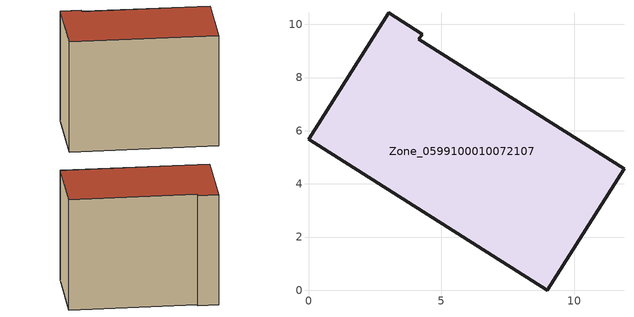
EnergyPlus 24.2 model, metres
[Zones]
Zone_0599100010072107
 floor ground (C_G): 0,5.67 3.01,10.44 4.28,9.64 4.16,9.44 11.87,4.57 8.98,0 z1.65
 wall outside (C_F): 8.98,0 11.87,4.57 4.16,9.44 4.28,9.64 3.01,10.44 0,5.67 8.98,0 z1.65:10.08
 roof outside (C_R): 3.01,10.44 0,5.67 8.98,0 11.87,4.57 4.16,9.44 4.28,9.64 z10.08
[BUILDING]
Pand.0599100010072107: North Axis=0; Terrain=City; Loads Convergence Tolerance Value=0.04; Temperature Convergence Tolerance Value=0.4; Solar Distribution=FullExterior; Maximum Number of Warmup Days=25; Minimum Number of Warmup Days=1
[Site:Location]
Rotterdam.The.Hague.AP_ZH_NLD Design_Conditions: Latitude=51.96; Longitude=4.45; Time Zone=1; Elevation=-4.5
[SITE:GROUNDTEMPERATURE:BUILDINGSURFACE]
18, 18, 18, 18, 18, 18, 18, 18, 18, 18, 18, 18
[MATERIAL] Thermal Absorptance=0.9; Solar Absorptance=0.7; Visible Absorptance=0.7
Name | Roughness | Thickness | Conductivity | Density | Specific Heat
G.TI.2006-2014 | MediumSmooth | 0.15 | 0.06 | 540 | 1210
F.TI.2006-2014 | Rough | 0.3 | 0.12 | 1920 | 840
R.TI.2006-2014 | MediumRough | 0.2 | 0.08 | 1500 | 1000
[CONSTRUCTION]
C_G: G.TI.2006-2014
C_F: F.TI.2006-2014
C_R: R.TI.2006-2014
[ZONE]
Zone_0599100010072107: Type=1; Multiplier=1; Ceiling Height=Autocalculate; Volume=Autocalculate; Floor Area=autocalculate; Part of Total Floor Area=Yes
[ZONEINFILTRATION:DESIGNFLOWRATE]
Infil_Zone_0599100010072107: Zone or ZoneList or Space or SpaceList=Zone_0599100010072107; Schedule=AlwaysOn; Design Flow Rate Calculation Method=Flow/Area; Flow Rate per Floor Area=0.0015; Constant Term Coefficient=1; Temperature Term Coefficient=0; Velocity Term Coefficient=0; Velocity Squared Term Coefficient=0
[HVACTEMPLATE:ZONE:IDEALLOADSAIRSYSTEM]
Zone_0599100010072107: Maximum Heating Supply Air Temperature=50; Minimum Cooling Supply Air Temperature=13; Maximum Heating Supply Air Humidity Ratio=0.0156; Minimum Cooling Supply Air Humidity Ratio=0.0077; Heating Limit=NoLimit; Cooling Limit=NoLimit; Dehumidification Control Type=ConstantSensibleHeatRatio; Cooling Sensible Heat Ratio=0.7; Dehumidification Setpoint=60; Humidification Control Type=None; Humidification Setpoint=30; Outdoor Air Method=None; Outdoor Air Flow Rate per Person=0.00944; Outdoor Air Flow Rate per Zone Floor Area=0; Outdoor Air Flow Rate per Zone=0; Demand Controlled Ventilation Type=None; Outdoor Air Economizer Type=NoEconomizer; Heat Recovery Type=None; Sensible Heat Recovery Effectiveness=0.7; Latent Heat Recovery Effectiveness=0.65
[ZONECONTROL:THERMOSTAT]
ThermostatControl_Zone_0599100010072107: Zone or ZoneList=Zone_0599100010072107; Control Type Schedule=DualSetpointControlType; Control 1=Thermostat_Zone_0599100010072107; Temperature Difference Between Cutout And Setpoint=0
[THERMOSTATSETPOINT:DUALSETPOINT]
Thermostat_Zone_0599100010072107: Heating Setpoint Temperature Schedule=HeatingSetpoint_Zone_0599100010072107; Cooling Setpoint Temperature Schedule=CoolingSetpoint_Zone_0599100010072107
[SCHEDULE:COMPACT]
HeatingSetpoint_Zone_0599100010072107: Through: 12/31, For: AllDays, Until: 24:00, 21
CoolingSetpoint_Zone_0599100010072107: Through: 12/31, For: AllDays, Until: 24:00, 24
DualSetpointControlType: Through: 12/31, For: AllDays, Until: 24:00, 4
AlwaysOn: Through: 12/31, For: AllDays, Until: 24:00, 1
